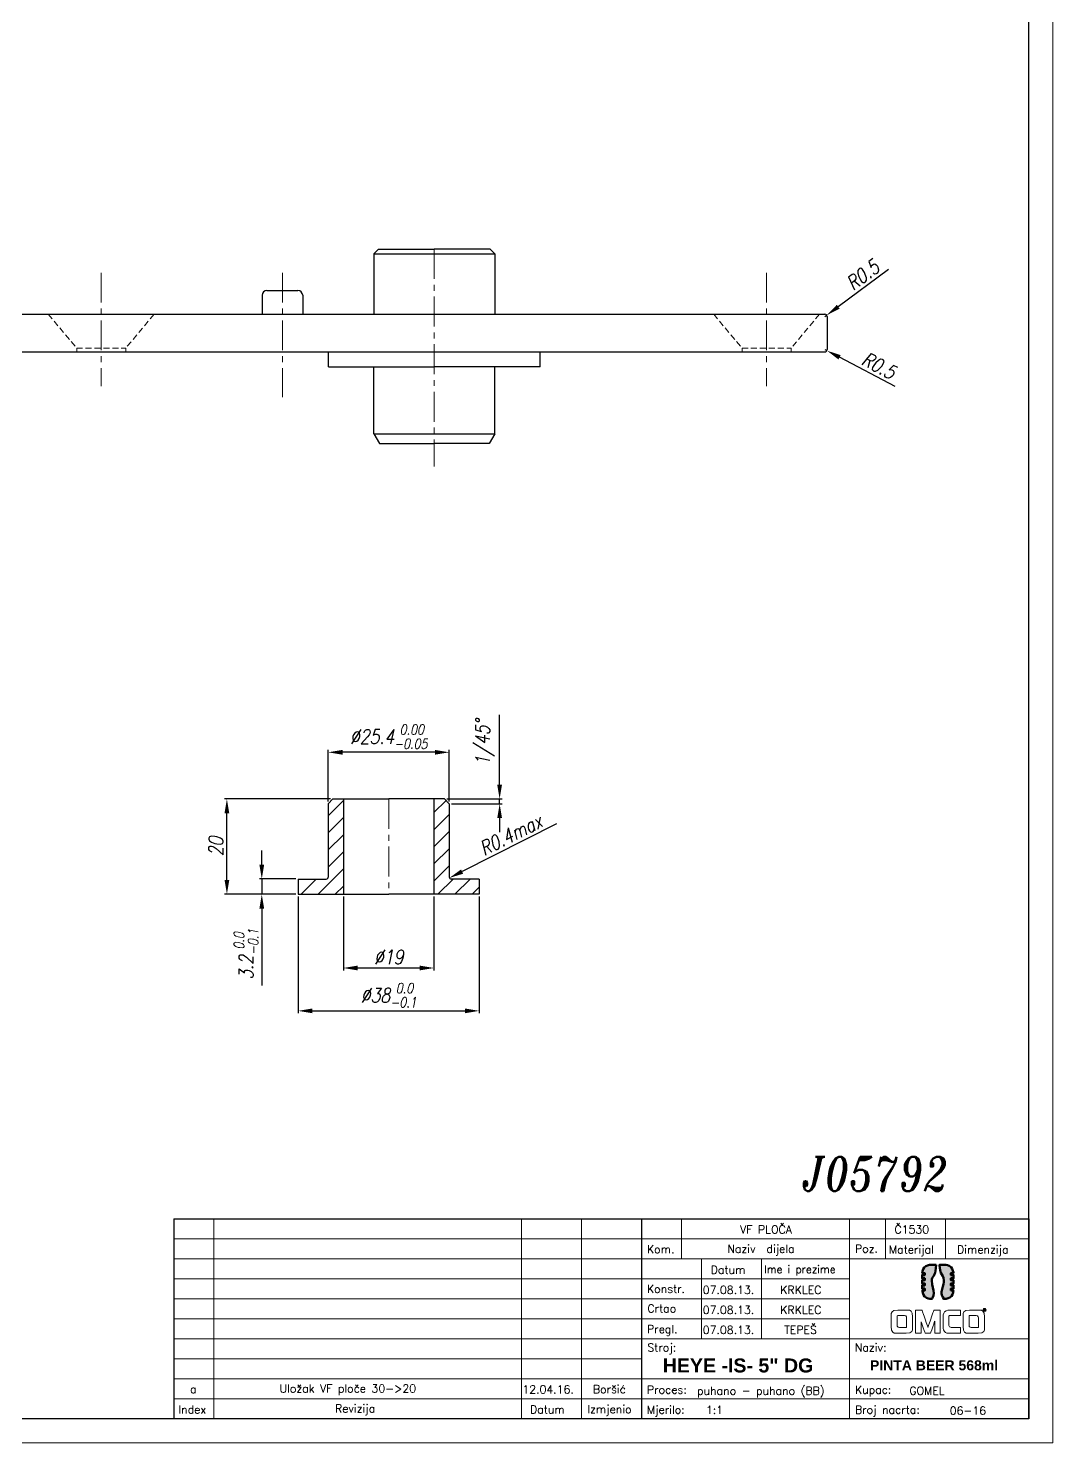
# Model space of a CAD drawing. Header units: millimetres. Extents: x -88 to 586, y 23 to 617.
# Drawn here: x 116.5 to 331.6, y 22.7 to 319.7 of the extents above; entities that cross this region are included whole.
import ezdxf

# ---------------------------------------------------------------- set-up
doc = ezdxf.new("R2010")
doc.units = ezdxf.units.MM
doc.header["$LTSCALE"] = 5
doc.linetypes.add('CENTER', pattern=[2, 1.25, -0.25, 0.25, -0.25])
doc.linetypes.add('HIDDEN', pattern=[0.375, 0.25, -0.125])
doc.layers.get('0').update_dxf_attribs({"linetype": 'CONTINUOUS', "lineweight": 15})
doc.layers.get('DEFPOINTS').update_dxf_attribs({"linetype": 'CONTINUOUS'})
for name, color, linetype, lineweight in [('1', 1, 'CENTER', 15), ('2', 2, 'HIDDEN', 15), ('3', 3, 'CONTINUOUS', 30), ('4', 5, 'CONTINUOUS', 50), ('8', 250, 'CONTINUOUS', 15)]:
    doc.layers.add(name, color=color, linetype=linetype, lineweight=lineweight)
doc.styles.add('ITALICT', font='ITALICT.shx', dxfattribs={"width": 0.8, "height": 3})
doc.styles.add('ROMANS', font='romans.shx')
doc.dimstyles.get("Standard").update_dxf_attribs({"dimtxt": 3, "dimasz": 3, "dimexe": 0.5, "dimexo": 0.5, "dimgap": 0.8, "dimtad": 1, "dimdsep": 46, "dimtxsty": 'ITALICT', "dimcen": 0, "dimadec": 1, "dimazin": 2, "dimtfac": 1, "dimtmove": 0, "dimatfit": 3, "dimfxl": 1, "dimtolj": 1, "dimtzin": 0, "dimarcsym": 0})

# ---------------------------------------------------------------- blocks, each defined once
blk = doc.blocks.new('*D18')
at = {"color": 0, "lineweight": -2, "transparency": 16777216}
for p, q in [((297.15, 269.05), (286.56, 261.22)), ((283.75, 259.14), (284.15, 259.43))]:
    blk.add_line(p, q, dxfattribs=at)
at = {"color": 0, "transparency": 16777216}
blk.add_solid([(286.27, 261.62), (286.86, 260.82), (284.15, 259.43)], dxfattribs=at)
at = {"layer": 'DEFPOINTS', "color": 0, "transparency": 16777216}
for p in [(283.75, 259.14), (284.15, 259.43)]:
    blk.add_point(p, dxfattribs=at)
at = {"color": 0, "transparency": 16777216, "insert": (291.7, 267.87), "char_height": 3, "attachment_point": 5, "rotation": 36.4842, "style": 'ITALICT'}
blk.add_mtext('\\A1;R0.5', dxfattribs=at)
blk = doc.blocks.new('*D19')
at = {"color": 0, "lineweight": -2, "transparency": 16777216}
for p, q in [((283.75, 252.24), (284.19, 252)), ((298.5, 244.47), (286.85, 250.61))]:
    blk.add_line(p, q, dxfattribs=at)
at = {"color": 0, "transparency": 16777216}
blk.add_solid([(287.08, 251.05), (286.61, 250.16), (284.19, 252)], dxfattribs=at)
at = {"layer": 'DEFPOINTS', "color": 0, "transparency": 16777216}
for p in [(283.75, 252.24), (284.19, 252)]:
    blk.add_point(p, dxfattribs=at)
at = {"color": 0, "transparency": 16777216, "insert": (295.07, 248.87), "char_height": 3, "attachment_point": 5, "rotation": 332.2363, "style": 'ITALICT'}
blk.add_mtext('\\A1;R0.5', dxfattribs=at)
blk = doc.blocks.new('*D36')
at = {"color": 0, "lineweight": -2, "transparency": 16777216}
for p, q in [((179.49, 157.36), (179.49, 168.16)), ((201.89, 167.66), (182.49, 167.66)), ((204.89, 157.36), (204.89, 168.16))]:
    blk.add_line(p, q, dxfattribs=at)
at = {"color": 0, "transparency": 16777216}
for points in [[(182.49, 168.16), (182.49, 167.16), (179.49, 167.66)], [(201.89, 168.16), (201.89, 167.16), (204.89, 167.66)]]:
    blk.add_solid(points, dxfattribs=at)
at = {"layer": 'DEFPOINTS', "color": 0, "transparency": 16777216}
for p in [(179.49, 167.66), (179.49, 156.86), (204.89, 156.86)]:
    blk.add_point(p, dxfattribs=at)
at = {"color": 0, "transparency": 16777216, "insert": (192.19, 170.95), "char_height": 3, "attachment_point": 5, "style": 'ITALICT'}
blk.add_mtext('\\A1;%%c25.4{}{\\H0.71x;\\C3;\\S 0.00^ -0.05;}', dxfattribs=at)
blk = doc.blocks.new('*D37')
at = {"color": 0, "lineweight": -2, "transparency": 16777216}
for p, q in [((165.54, 144.06), (165.54, 147.06)), ((172.69, 141.06), (165.04, 141.06)), ((165.54, 141.06), (165.54, 137.86)), ((172.69, 137.86), (165.04, 137.86)), ((165.54, 134.86), (165.54, 118.67))]:
    blk.add_line(p, q, dxfattribs=at)
at = {"color": 0, "transparency": 16777216}
for points in [[(165.04, 144.06), (166.04, 144.06), (165.54, 141.06)], [(165.04, 134.86), (166.04, 134.86), (165.54, 137.86)]]:
    blk.add_solid(points, dxfattribs=at)
at = {"layer": 'DEFPOINTS', "color": 0, "transparency": 16777216}
for p in [(173.19, 141.06), (165.54, 137.86), (173.19, 137.86)]:
    blk.add_point(p, dxfattribs=at)
at = {"color": 0, "transparency": 16777216, "insert": (162.26, 125.26), "char_height": 3, "attachment_point": 5, "rotation": 90, "style": 'ITALICT'}
blk.add_mtext('\\A1;3.2{}{\\H0.71x;\\C3;\\S 0.0^ -0.1;}', dxfattribs=at)
blk = doc.blocks.new('*D38')
at = {"color": 0, "lineweight": -2, "transparency": 16777216}
for p, q in [((179.99, 157.86), (157.72, 157.86)), ((158.22, 140.86), (158.22, 154.86)), ((172.69, 137.86), (157.72, 137.86))]:
    blk.add_line(p, q, dxfattribs=at)
at = {"color": 0, "transparency": 16777216}
for points in [[(157.72, 154.86), (158.72, 154.86), (158.22, 157.86)], [(157.72, 140.86), (158.72, 140.86), (158.22, 137.86)]]:
    blk.add_solid(points, dxfattribs=at)
at = {"layer": 'DEFPOINTS', "color": 0, "transparency": 16777216}
for p in [(158.22, 157.86), (180.49, 157.86), (173.19, 137.86)]:
    blk.add_point(p, dxfattribs=at)
at = {"color": 0, "transparency": 16777216, "insert": (155.92, 147.86), "char_height": 3, "attachment_point": 5, "rotation": 90, "style": 'ITALICT'}
blk.add_mtext('\\A1;20', dxfattribs=at)
blk = doc.blocks.new('*D39')
at = {"color": 0, "lineweight": -2, "transparency": 16777216}
for p, q in [((182.69, 137.36), (182.69, 121.87)), ((201.69, 137.36), (201.69, 121.87)), ((185.69, 122.37), (198.69, 122.37))]:
    blk.add_line(p, q, dxfattribs=at)
at = {"color": 0, "transparency": 16777216}
for points in [[(185.69, 122.87), (185.69, 121.87), (182.69, 122.37)], [(198.69, 122.87), (198.69, 121.87), (201.69, 122.37)]]:
    blk.add_solid(points, dxfattribs=at)
at = {"layer": 'DEFPOINTS', "color": 0, "transparency": 16777216}
for p in [(182.69, 137.86), (201.69, 137.86), (201.69, 122.37)]:
    blk.add_point(p, dxfattribs=at)
at = {"color": 0, "transparency": 16777216, "insert": (192.19, 124.67), "char_height": 3, "attachment_point": 5, "style": 'ITALICT'}
blk.add_mtext('\\A1;%%c19', dxfattribs=at)
blk = doc.blocks.new('*D40')
at = {"color": 0, "lineweight": -2, "transparency": 16777216}
for p, q in [((173.19, 137.36), (173.19, 112.87)), ((211.19, 137.36), (211.19, 112.87)), ((176.19, 113.37), (208.19, 113.37))]:
    blk.add_line(p, q, dxfattribs=at)
at = {"color": 0, "transparency": 16777216}
for points in [[(176.19, 113.87), (176.19, 112.87), (173.19, 113.37)], [(208.19, 113.87), (208.19, 112.87), (211.19, 113.37)]]:
    blk.add_solid(points, dxfattribs=at)
at = {"layer": 'DEFPOINTS', "color": 0, "transparency": 16777216}
for p in [(173.19, 137.86), (211.19, 137.86), (211.19, 113.37)]:
    blk.add_point(p, dxfattribs=at)
at = {"color": 0, "transparency": 16777216, "insert": (192.19, 116.65), "char_height": 3, "attachment_point": 5, "style": 'ITALICT'}
blk.add_mtext('\\A1;%%c38{}{\\H0.71x;\\C3;\\S 0.0^ -0.1;}', dxfattribs=at)
blk = doc.blocks.new('*D41')
at = {"color": 0, "lineweight": -2, "transparency": 16777216}
for p, q in [((215.48, 160.86), (215.48, 175.51)), ((204.39, 157.86), (215.98, 157.86)), ((215.48, 156.86), (215.48, 157.86)), ((205.39, 156.86), (215.98, 156.86)), ((215.48, 153.86), (215.48, 150.86))]:
    blk.add_line(p, q, dxfattribs=at)
at = {"color": 0, "transparency": 16777216}
for points in [[(214.98, 160.86), (215.98, 160.86), (215.48, 157.86)], [(214.98, 153.86), (215.98, 153.86), (215.48, 156.86)]]:
    blk.add_solid(points, dxfattribs=at)
at = {"layer": 'DEFPOINTS', "color": 0, "transparency": 16777216}
for p in [(203.89, 157.86), (215.48, 157.86), (204.89, 156.86)]:
    blk.add_point(p, dxfattribs=at)
at = {"color": 0, "transparency": 16777216, "insert": (212.39, 169.68), "char_height": 3, "attachment_point": 5, "rotation": 90, "style": 'ITALICT'}
blk.add_mtext('\\A1;1/45° ', dxfattribs=at)
blk = doc.blocks.new('*D42')
at = {"color": 0, "lineweight": -2, "transparency": 16777216}
blk.add_line((227.43, 152.63), (207.61, 142.63), dxfattribs=at)
at = {"color": 0, "transparency": 16777216}
blk.add_solid([(207.39, 143.07), (207.84, 142.18), (204.93, 141.28)], dxfattribs=at)
at = {"layer": 'DEFPOINTS', "color": 0, "transparency": 16777216}
for p in [(204.93, 141.28), (205.29, 141.46)]:
    blk.add_point(p, dxfattribs=at)
at = {"color": 0, "transparency": 16777216, "insert": (217.82, 150.36), "char_height": 3, "attachment_point": 5, "rotation": 26.7892, "style": 'ITALICT'}
blk.add_mtext('\\A1;R0.4max', dxfattribs=at)

msp = doc.modelspace()

# ---------------------------------------------------------------- hatches: boundary and pattern name
at = {"layer": '4'}
h = msp.add_hatch(color=142, dxfattribs=at)
edge = h.paths.add_edge_path()
edge.add_spline(control_points=[(304.209, 54.624), (304.209, 54.624), (304.209, 54.624), (304.209, 54.624), (304.209, 54.624), (304.396, 52.97), (305.857, 52.884), (306.073, 52.884), (306.073, 52.884), (306.073, 52.884), (306.236, 52.884), (306.236, 52.884), (306.236, 52.884), (307.003, 53.988), (306.23, 55.596), (306.23, 56.746), (306.23, 56.746), (306.23, 57.649), (307.025, 57.891), (307.112, 60.057), (307.112, 60.057), (306.195, 60.057), (306.195, 60.057), (306.195, 60.057), (304.647, 60.057), (304.294, 58.863), (304.213, 58.318)], knot_values=[0.8095238, 0.8095238, 0.8095238, 0.8095238, 0.8095238, 0.8095238, 0.8095238, 0.8095238, 0.8571429, 0.8571429, 0.8571429, 0.8571429, 0.9047619, 0.9047619, 0.9047619, 0.9047619, 0.952381, 0.952381, 0.952381, 0.952381, 1, 1, 1, 1.047619, 1.047619, 1.047619, 1.047619, 1.0952381, 1.0952381, 1.0952381, 1.0952381], degree=3, periodic=0)
edge.add_spline(control_points=[(304.213, 58.318), (304.213, 58.318), (304.738, 58.318), (304.738, 58.318)], knot_values=[0.0952381, 0.0952381, 0.0952381, 0.0952381, 0.1428571, 0.1428571, 0.1428571, 0.1428571], degree=3, periodic=0)
edge.add_spline(control_points=[(304.738, 58.318), (304.738, 58.318), (304.738, 58.318), (304.738, 58.318), (304.738, 58.318), (304.738, 58.318), (304.738, 57.878), (304.738, 57.878)], knot_values=[0.1428571, 0.1428571, 0.1428571, 0.1428571, 0.1428571, 0.1428571, 0.1428571, 0.1428571, 0.1904762, 0.1904762, 0.1904762, 0.1904762], degree=3, periodic=0)
edge.add_spline(control_points=[(304.738, 57.878), (304.738, 57.878), (304.738, 57.878), (304.738, 57.878), (304.738, 57.878), (304.738, 57.878), (304.189, 57.878), (304.189, 57.878)], knot_values=[0.1904762, 0.1904762, 0.1904762, 0.1904762, 0.1904762, 0.1904762, 0.1904762, 0.1904762, 0.2380952, 0.2380952, 0.2380952, 0.2380952], degree=3, periodic=0)
edge.add_spline(control_points=[(304.189, 57.878), (304.189, 57.878), (304.189, 57.878), (304.189, 57.878), (304.189, 57.878), (304.189, 57.878), (304.189, 57.233), (304.189, 57.233)], knot_values=[0.2380952, 0.2380952, 0.2380952, 0.2380952, 0.2380952, 0.2380952, 0.2380952, 0.2380952, 0.2857143, 0.2857143, 0.2857143, 0.2857143], degree=3, periodic=0)
edge.add_spline(control_points=[(304.189, 57.233), (304.189, 57.233), (304.189, 57.233), (304.189, 57.233), (304.189, 57.233), (304.189, 57.233), (304.738, 57.233), (304.738, 57.233)], knot_values=[0.2857143, 0.2857143, 0.2857143, 0.2857143, 0.2857143, 0.2857143, 0.2857143, 0.2857143, 0.3333333, 0.3333333, 0.3333333, 0.3333333], degree=3, periodic=0)
edge.add_spline(control_points=[(304.738, 57.233), (304.738, 57.233), (304.738, 57.233), (304.738, 57.233), (304.738, 57.233), (304.738, 57.233), (304.738, 56.794), (304.738, 56.794)], knot_values=[0.3333333, 0.3333333, 0.3333333, 0.3333333, 0.3333333, 0.3333333, 0.3333333, 0.3333333, 0.3809524, 0.3809524, 0.3809524, 0.3809524], degree=3, periodic=0)
edge.add_spline(control_points=[(304.738, 56.794), (304.738, 56.794), (304.738, 56.794), (304.738, 56.794), (304.738, 56.794), (304.738, 56.794), (304.189, 56.794), (304.189, 56.794)], knot_values=[0.3809524, 0.3809524, 0.3809524, 0.3809524, 0.3809524, 0.3809524, 0.3809524, 0.3809524, 0.4285714, 0.4285714, 0.4285714, 0.4285714], degree=3, periodic=0)
edge.add_spline(control_points=[(304.189, 56.794), (304.189, 56.794), (304.189, 56.794), (304.189, 56.794), (304.189, 56.794), (304.189, 56.794), (304.189, 56.148), (304.189, 56.148)], knot_values=[0.4285714, 0.4285714, 0.4285714, 0.4285714, 0.4285714, 0.4285714, 0.4285714, 0.4285714, 0.4761905, 0.4761905, 0.4761905, 0.4761905], degree=3, periodic=0)
edge.add_spline(control_points=[(304.189, 56.148), (304.189, 56.148), (304.189, 56.148), (304.189, 56.148), (304.189, 56.148), (304.189, 56.148), (304.738, 56.148), (304.738, 56.148)], knot_values=[0.4761905, 0.4761905, 0.4761905, 0.4761905, 0.4761905, 0.4761905, 0.4761905, 0.4761905, 0.5238095, 0.5238095, 0.5238095, 0.5238095], degree=3, periodic=0)
edge.add_spline(control_points=[(304.738, 56.148), (304.738, 56.148), (304.738, 56.148), (304.738, 56.148), (304.738, 56.148), (304.738, 56.148), (304.738, 55.709), (304.738, 55.709)], knot_values=[0.5238095, 0.5238095, 0.5238095, 0.5238095, 0.5238095, 0.5238095, 0.5238095, 0.5238095, 0.5714286, 0.5714286, 0.5714286, 0.5714286], degree=3, periodic=0)
edge.add_spline(control_points=[(304.738, 55.709), (304.738, 55.709), (304.738, 55.709), (304.738, 55.709), (304.738, 55.709), (304.738, 55.709), (304.189, 55.709), (304.189, 55.709)], knot_values=[0.5714286, 0.5714286, 0.5714286, 0.5714286, 0.5714286, 0.5714286, 0.5714286, 0.5714286, 0.6190476, 0.6190476, 0.6190476, 0.6190476], degree=3, periodic=0)
edge.add_spline(control_points=[(304.189, 55.709), (304.189, 55.709), (304.189, 55.709), (304.189, 55.709), (304.189, 55.709), (304.189, 55.709), (304.189, 55.063), (304.189, 55.063)], knot_values=[0.6190476, 0.6190476, 0.6190476, 0.6190476, 0.6190476, 0.6190476, 0.6190476, 0.6190476, 0.6666667, 0.6666667, 0.6666667, 0.6666667], degree=3, periodic=0)
edge.add_spline(control_points=[(304.189, 55.063), (304.189, 55.063), (304.189, 55.063), (304.189, 55.063), (304.189, 55.063), (304.189, 55.063), (304.738, 55.063), (304.738, 55.063)], knot_values=[0.6666667, 0.6666667, 0.6666667, 0.6666667, 0.6666667, 0.6666667, 0.6666667, 0.6666667, 0.7142857, 0.7142857, 0.7142857, 0.7142857], degree=3, periodic=0)
edge.add_spline(control_points=[(304.738, 55.063), (304.738, 55.063), (304.738, 55.063), (304.738, 55.063), (304.738, 55.063), (304.738, 55.063), (304.738, 54.624), (304.738, 54.624)], knot_values=[0.7142857, 0.7142857, 0.7142857, 0.7142857, 0.7142857, 0.7142857, 0.7142857, 0.7142857, 0.7619048, 0.7619048, 0.7619048, 0.7619048], degree=3, periodic=0)
edge.add_spline(control_points=[(304.738, 54.624), (304.738, 54.624), (304.738, 54.624), (304.738, 54.624), (304.738, 54.624), (304.738, 54.624), (304.209, 54.624), (304.209, 54.624)], knot_values=[0.7619048, 0.7619048, 0.7619048, 0.7619048, 0.7619048, 0.7619048, 0.7619048, 0.7619048, 0.8095238, 0.8095238, 0.8095238, 0.8095238], degree=3, periodic=0)
h = msp.add_hatch(color=253, dxfattribs=at)
edge = h.paths.add_edge_path()
edge.add_spline(control_points=[(310.23, 56.148), (310.23, 56.148), (310.23, 56.148), (310.23, 56.148), (310.23, 56.148), (310.23, 56.148), (310.779, 56.148), (310.779, 56.148)], knot_values=[0.2380952, 0.2380952, 0.2380952, 0.2380952, 0.2380952, 0.2380952, 0.2380952, 0.2380952, 0.2857143, 0.2857143, 0.2857143, 0.2857143], degree=3, periodic=0)
edge.add_spline(control_points=[(310.779, 56.148), (310.779, 56.148), (310.779, 56.148), (310.779, 56.148), (310.779, 56.148), (310.779, 56.148), (310.779, 56.794), (310.779, 56.794)], knot_values=[0.2857143, 0.2857143, 0.2857143, 0.2857143, 0.2857143, 0.2857143, 0.2857143, 0.2857143, 0.3333333, 0.3333333, 0.3333333, 0.3333333], degree=3, periodic=0)
edge.add_spline(control_points=[(310.779, 56.794), (310.779, 56.794), (310.779, 56.794), (310.779, 56.794), (310.779, 56.794), (310.779, 56.794), (310.23, 56.794), (310.23, 56.794)], knot_values=[0.3333333, 0.3333333, 0.3333333, 0.3333333, 0.3333333, 0.3333333, 0.3333333, 0.3333333, 0.3809524, 0.3809524, 0.3809524, 0.3809524], degree=3, periodic=0)
edge.add_spline(control_points=[(310.23, 56.794), (310.23, 56.794), (310.23, 56.794), (310.23, 56.794), (310.23, 56.794), (310.23, 56.794), (310.23, 57.233), (310.23, 57.233)], knot_values=[0.3809524, 0.3809524, 0.3809524, 0.3809524, 0.3809524, 0.3809524, 0.3809524, 0.3809524, 0.4285714, 0.4285714, 0.4285714, 0.4285714], degree=3, periodic=0)
edge.add_spline(control_points=[(310.23, 57.233), (310.23, 57.233), (310.23, 57.233), (310.23, 57.233), (310.23, 57.233), (310.23, 57.233), (310.779, 57.233), (310.779, 57.233)], knot_values=[0.4285714, 0.4285714, 0.4285714, 0.4285714, 0.4285714, 0.4285714, 0.4285714, 0.4285714, 0.4761905, 0.4761905, 0.4761905, 0.4761905], degree=3, periodic=0)
edge.add_spline(control_points=[(310.779, 57.233), (310.779, 57.233), (310.779, 57.233), (310.779, 57.233), (310.779, 57.233), (310.779, 57.233), (310.779, 57.878), (310.779, 57.878)], knot_values=[0.4761905, 0.4761905, 0.4761905, 0.4761905, 0.4761905, 0.4761905, 0.4761905, 0.4761905, 0.5238095, 0.5238095, 0.5238095, 0.5238095], degree=3, periodic=0)
edge.add_spline(control_points=[(310.779, 57.878), (310.779, 57.878), (310.779, 57.878), (310.779, 57.878), (310.779, 57.878), (310.779, 57.878), (310.23, 57.878), (310.23, 57.878)], knot_values=[0.5238095, 0.5238095, 0.5238095, 0.5238095, 0.5238095, 0.5238095, 0.5238095, 0.5238095, 0.5714286, 0.5714286, 0.5714286, 0.5714286], degree=3, periodic=0)
edge.add_spline(control_points=[(310.23, 57.878), (310.23, 57.878), (310.23, 57.878), (310.23, 57.878), (310.23, 57.878), (310.23, 57.878), (310.23, 58.318), (310.23, 58.318)], knot_values=[0.5714286, 0.5714286, 0.5714286, 0.5714286, 0.5714286, 0.5714286, 0.5714286, 0.5714286, 0.6190476, 0.6190476, 0.6190476, 0.6190476], degree=3, periodic=0)
edge.add_spline(control_points=[(310.23, 58.318), (310.23, 58.318), (310.23, 58.318), (310.23, 58.318), (310.23, 58.318), (310.23, 58.318), (310.757, 58.318), (310.757, 58.318)], knot_values=[0.6190476, 0.6190476, 0.6190476, 0.6190476, 0.6190476, 0.6190476, 0.6190476, 0.6190476, 0.6666667, 0.6666667, 0.6666667, 0.6666667], degree=3, periodic=0)
edge.add_spline(control_points=[(310.757, 58.318), (310.757, 58.318), (310.757, 58.318), (310.757, 58.318), (310.757, 58.318), (310.564, 59.961), (309.11, 60.057), (308.894, 60.057), (308.894, 60.057), (308.894, 60.057), (307.855, 60.057), (307.855, 60.057)], knot_values=[0.6666667, 0.6666667, 0.6666667, 0.6666667, 0.6666667, 0.6666667, 0.6666667, 0.6666667, 0.7142857, 0.7142857, 0.7142857, 0.7142857, 0.7619048, 0.7619048, 0.7619048, 0.7619048], degree=3, periodic=0)
edge.add_spline(control_points=[(307.855, 60.057), (307.855, 60.057), (307.855, 60.057), (307.855, 60.057), (307.855, 60.057), (307.942, 57.891), (308.738, 57.649), (308.738, 56.746), (308.738, 56.746), (308.738, 55.596), (307.965, 53.988), (308.732, 52.884), (308.732, 52.884), (308.732, 52.884), (308.785, 52.884), (308.785, 52.884), (308.785, 52.884), (310.333, 52.884), (310.679, 54.079), (310.756, 54.624)], knot_values=[0.7619048, 0.7619048, 0.7619048, 0.7619048, 0.7619048, 0.7619048, 0.7619048, 0.7619048, 0.8095238, 0.8095238, 0.8095238, 0.8095238, 0.8571429, 0.8571429, 0.8571429, 0.8571429, 0.9047619, 0.9047619, 0.9047619, 0.9047619, 0.952381, 0.952381, 0.952381, 0.952381], degree=3, periodic=0)
edge.add_spline(control_points=[(310.756, 54.624), (310.756, 54.624), (310.23, 54.624), (310.23, 54.624), (310.23, 54.624), (310.23, 55.063), (310.23, 55.063)], knot_values=[0.952381, 0.952381, 0.952381, 0.952381, 1, 1, 1, 1.047619, 1.047619, 1.047619, 1.047619], degree=3, periodic=0)
edge.add_spline(control_points=[(310.23, 55.063), (310.23, 55.063), (310.23, 55.063), (310.23, 55.063), (310.23, 55.063), (310.23, 55.063), (310.779, 55.063), (310.779, 55.063)], knot_values=[0.047619, 0.047619, 0.047619, 0.047619, 0.047619, 0.047619, 0.047619, 0.047619, 0.0952381, 0.0952381, 0.0952381, 0.0952381], degree=3, periodic=0)
edge.add_spline(control_points=[(310.779, 55.063), (310.779, 55.063), (310.779, 55.063), (310.779, 55.063), (310.779, 55.063), (310.779, 55.063), (310.779, 55.709), (310.779, 55.709)], knot_values=[0.0952381, 0.0952381, 0.0952381, 0.0952381, 0.0952381, 0.0952381, 0.0952381, 0.0952381, 0.1428571, 0.1428571, 0.1428571, 0.1428571], degree=3, periodic=0)
edge.add_spline(control_points=[(310.779, 55.709), (310.779, 55.709), (310.779, 55.709), (310.779, 55.709), (310.779, 55.709), (310.779, 55.709), (310.23, 55.709), (310.23, 55.709)], knot_values=[0.1428571, 0.1428571, 0.1428571, 0.1428571, 0.1428571, 0.1428571, 0.1428571, 0.1428571, 0.1904762, 0.1904762, 0.1904762, 0.1904762], degree=3, periodic=0)
edge.add_spline(control_points=[(310.23, 55.709), (310.23, 55.709), (310.23, 55.709), (310.23, 55.709), (310.23, 55.709), (310.23, 55.709), (310.23, 56.148), (310.23, 56.148)], knot_values=[0.1904762, 0.1904762, 0.1904762, 0.1904762, 0.1904762, 0.1904762, 0.1904762, 0.1904762, 0.2380952, 0.2380952, 0.2380952, 0.2380952], degree=3, periodic=0)
at = {"layer": '8'}
h = msp.add_hatch(dxfattribs=at)
h.set_pattern_fill('ANSI31', color=256, scale=0.8)
h.paths.add_polyline_path([(182.69, 157.856), (180.49, 157.856), (179.49, 156.856), (179.49, 141.456, -0.4142136), (179.09, 141.056), (173.19, 141.056), (173.19, 137.856), (182.69, 137.856)])
h.paths.add_polyline_path([(201.69, 157.856), (201.69, 137.856), (211.19, 137.856), (211.19, 141.056), (205.29, 141.056, -0.4142136), (204.89, 141.456), (204.89, 156.856), (203.89, 157.856)])

# ---------------------------------------------------------------- linework, layer by layer
at = {"linetype": 'ByBlock'}
for q in [(331.599, 616.69), (331.599, 616.69), (-88.401, 22.69)]:
    msp.add_line((331.599, 22.69), q, dxfattribs=at)
for p, q in [((155.505, 69.69), (155.505, 27.69)), ((220.052, 69.69), (220.052, 27.69)), ((232.652, 69.69), (232.652, 27.69)), ((253.652, 69.69), (253.652, 61.29)), ((288.932, 69.69), (288.932, 27.69)), ((296.492, 69.69), (296.492, 61.29)), ((309.092, 69.69), (309.092, 61.29)), ((147.105, 65.49), (326.599, 65.49)), ((326.599, 61.29), (147.105, 61.29)), ((257.852, 61.29), (257.852, 44.49)), ((270.452, 61.29), (270.452, 44.49)), ((147.105, 57.09), (288.932, 57.09)), ((147.105, 52.89), (288.932, 52.89)), ((147.105, 48.69), (288.932, 48.69)), ((147.105, 44.49), (326.599, 44.49)), ((245.252, 40.29), (147.105, 40.29)), ((147.105, 36.09), (326.599, 36.09)), ((147.105, 31.89), (326.599, 31.89))]:
    msp.add_line(p, q)
for points, knots in [([(300.82, 45.66), (300.82, 45.66), (298.974, 45.66), (298.974, 45.66), (298.974, 45.66), (298.817, 45.66), (297.691, 45.726), (297.691, 47.092), (297.691, 47.092), (297.691, 47.092), (297.691, 49.178), (297.691, 49.178), (297.691, 49.178), (297.691, 49.178), (297.691, 50.544), (299.057, 50.544), (299.057, 50.544), (299.057, 50.544), (300.894, 50.544), (300.894, 50.544), (300.894, 50.544), (301.052, 50.544), (302.177, 50.47), (302.177, 49.104), (302.177, 49.104), (302.177, 49.104), (302.177, 47.026), (302.177, 47.026), (302.177, 47.026), (302.177, 47.026), (302.186, 45.66), (300.82, 45.66)], [0, 0, 0, 0, 0.125, 0.125, 0.125, 0.1875, 0.25, 0.25, 0.25, 0.3125, 0.375, 0.375, 0.375, 0.4375, 0.5, 0.5, 0.5, 0.5625, 0.625, 0.625, 0.625, 0.6875, 0.75, 0.75, 0.75, 0.8125, 0.875, 0.875, 0.875, 0.9375, 1, 1, 1, 1]), ([(306.83, 45.66), (306.83, 45.66), (306.83, 48.218), (306.83, 48.218), (306.83, 48.218), (306.83, 48.218), (305.936, 45.66), (305.936, 45.66), (305.936, 45.66), (305.936, 45.66), (304.86, 45.66), (304.86, 45.66), (304.86, 45.66), (304.86, 45.66), (303.949, 48.102), (303.949, 48.102), (303.949, 48.102), (303.949, 48.102), (303.949, 45.66), (303.949, 45.66), (303.949, 45.66), (303.949, 45.66), (302.798, 45.66), (302.798, 45.66), (302.798, 45.66), (302.798, 45.66), (302.798, 50.544), (302.798, 50.544), (302.798, 50.544), (302.798, 50.544), (304.131, 50.544), (304.131, 50.544), (304.131, 50.544), (304.131, 50.544), (305.414, 46.943), (305.414, 46.943), (305.414, 46.943), (305.414, 46.943), (306.639, 50.544), (306.639, 50.544), (306.639, 50.544), (306.639, 50.544), (307.947, 50.544), (307.947, 50.544), (307.947, 50.544), (307.947, 50.544), (307.947, 45.66), (307.947, 45.66), (307.947, 45.66), (307.947, 45.66), (306.83, 45.66), (306.83, 45.66)], [0, 0, 0, 0, 0.0769231, 0.0769231, 0.0769231, 0.1153846, 0.1538462, 0.1538462, 0.1538462, 0.1923077, 0.2307692, 0.2307692, 0.2307692, 0.2692308, 0.3076923, 0.3076923, 0.3076923, 0.3461538, 0.3846154, 0.3846154, 0.3846154, 0.4230769, 0.4615385, 0.4615385, 0.4615385, 0.5, 0.5384615, 0.5384615, 0.5384615, 0.5769231, 0.6153846, 0.6153846, 0.6153846, 0.6538462, 0.6923077, 0.6923077, 0.6923077, 0.7307692, 0.7692308, 0.7692308, 0.7692308, 0.8076923, 0.8461538, 0.8461538, 0.8461538, 0.8846154, 0.9230769, 0.9230769, 0.9230769, 0.9615385, 1, 1, 1, 1]), ([(312.252, 46.902), (312.252, 46.902), (310.29, 46.902), (310.29, 46.902), (310.29, 46.902), (309.81, 46.902), (309.81, 47.457), (309.81, 47.457), (309.81, 47.457), (309.81, 47.457), (309.81, 49.22), (309.81, 49.22), (309.81, 49.22), (309.81, 49.377), (309.967, 49.385), (309.967, 49.385), (309.967, 49.385), (309.967, 49.385), (312.252, 49.385), (312.252, 49.385), (312.252, 49.385), (312.252, 49.385), (312.252, 50.544), (312.252, 50.544), (312.252, 50.544), (312.252, 50.544), (309.934, 50.544), (309.934, 50.544), (309.934, 50.544), (308.568, 50.544), (308.568, 49.178), (308.568, 49.178), (308.568, 49.178), (308.568, 49.178), (308.568, 47.092), (308.568, 47.092), (308.568, 47.092), (308.568, 45.726), (309.694, 45.66), (309.851, 45.66), (309.851, 45.66), (309.851, 45.66), (312.252, 45.66), (312.252, 45.66), (312.252, 45.66), (312.252, 45.66), (312.252, 46.902), (312.252, 46.902)], [0, 0, 0, 0, 0.0833333, 0.0833333, 0.0833333, 0.125, 0.1666667, 0.1666667, 0.1666667, 0.2083333, 0.25, 0.25, 0.25, 0.2916667, 0.3333333, 0.3333333, 0.3333333, 0.375, 0.4166667, 0.4166667, 0.4166667, 0.4583333, 0.5, 0.5, 0.5, 0.5416667, 0.5833333, 0.5833333, 0.5833333, 0.625, 0.6666667, 0.6666667, 0.6666667, 0.7083333, 0.75, 0.75, 0.75, 0.7916667, 0.8333333, 0.8333333, 0.8333333, 0.875, 0.9166667, 0.9166667, 0.9166667, 0.9583333, 1, 1, 1, 1]), ([(315.919, 45.66), (315.919, 45.66), (314.073, 45.66), (314.073, 45.66), (314.073, 45.66), (313.916, 45.66), (312.79, 45.726), (312.79, 47.092), (312.79, 47.092), (312.79, 47.092), (312.79, 49.178), (312.79, 49.178), (312.79, 49.178), (312.79, 49.178), (312.79, 50.544), (314.156, 50.544), (314.156, 50.544), (314.156, 50.544), (315.994, 50.544), (315.994, 50.544), (315.994, 50.544), (316.151, 50.544), (317.277, 50.47), (317.277, 49.104), (317.277, 49.104), (317.277, 49.104), (317.277, 47.026), (317.277, 47.026), (317.277, 47.026), (317.277, 47.026), (317.285, 45.66), (315.919, 45.66)], [0, 0, 0, 0, 0.125, 0.125, 0.125, 0.1875, 0.25, 0.25, 0.25, 0.3125, 0.375, 0.375, 0.375, 0.4375, 0.5, 0.5, 0.5, 0.5625, 0.625, 0.625, 0.625, 0.6875, 0.75, 0.75, 0.75, 0.8125, 0.875, 0.875, 0.875, 0.9375, 1, 1, 1, 1]), ([(317.296, 50.234), (317.114, 50.234), (316.967, 50.382), (316.967, 50.564), (316.967, 50.564), (316.967, 50.746), (317.114, 50.893), (317.296, 50.893), (317.296, 50.893), (317.478, 50.893), (317.626, 50.745), (317.626, 50.564), (317.626, 50.564), (317.626, 50.382), (317.478, 50.234), (317.296, 50.234)], [0, 0, 0, 0, 0.25, 0.25, 0.25, 0.375, 0.5, 0.5, 0.5, 0.625, 0.75, 0.75, 0.75, 0.875, 1, 1, 1, 1]), ([(317.296, 50.821), (317.155, 50.821), (317.039, 50.705), (317.039, 50.564), (317.039, 50.564), (317.039, 50.423), (317.155, 50.307), (317.296, 50.307), (317.296, 50.307), (317.437, 50.307), (317.553, 50.423), (317.553, 50.564), (317.553, 50.564), (317.553, 50.705), (317.437, 50.821), (317.296, 50.821)], [0, 0, 0, 0, 0.25, 0.25, 0.25, 0.375, 0.5, 0.5, 0.5, 0.625, 0.75, 0.75, 0.75, 0.875, 1, 1, 1, 1]), ([(317.371, 50.507), (317.371, 50.507), (317.439, 50.403), (317.439, 50.403), (317.439, 50.403), (317.439, 50.403), (317.348, 50.403), (317.348, 50.403), (317.348, 50.403), (317.348, 50.403), (317.292, 50.496), (317.292, 50.496), (317.292, 50.496), (317.292, 50.496), (317.255, 50.496), (317.255, 50.496), (317.255, 50.496), (317.255, 50.496), (317.255, 50.403), (317.255, 50.403), (317.255, 50.403), (317.255, 50.403), (317.174, 50.403), (317.174, 50.403), (317.174, 50.403), (317.174, 50.403), (317.174, 50.736), (317.174, 50.736), (317.174, 50.736), (317.174, 50.736), (317.319, 50.736), (317.319, 50.736), (317.319, 50.736), (317.346, 50.736), (317.446, 50.736), (317.446, 50.616), (317.446, 50.616), (317.446, 50.553), (317.408, 50.521), (317.371, 50.507)], [0, 0, 0, 0, 0.1, 0.1, 0.1, 0.15, 0.2, 0.2, 0.2, 0.25, 0.3, 0.3, 0.3, 0.35, 0.4, 0.4, 0.4, 0.45, 0.5, 0.5, 0.5, 0.55, 0.6, 0.6, 0.6, 0.65, 0.7, 0.7, 0.7, 0.75, 0.8, 0.8, 0.8, 0.85, 0.9, 0.9, 0.9, 0.95, 1, 1, 1, 1]), ([(317.298, 50.666), (317.298, 50.666), (317.255, 50.666), (317.255, 50.666), (317.255, 50.666), (317.255, 50.666), (317.255, 50.562), (317.255, 50.562), (317.255, 50.562), (317.255, 50.562), (317.298, 50.562), (317.298, 50.562), (317.298, 50.562), (317.342, 50.562), (317.36, 50.578), (317.36, 50.616), (317.36, 50.616), (317.36, 50.655), (317.342, 50.666), (317.298, 50.666)], [0, 0, 0, 0, 0.2, 0.2, 0.2, 0.3, 0.4, 0.4, 0.4, 0.5, 0.6, 0.6, 0.6, 0.7, 0.8, 0.8, 0.8, 0.9, 1, 1, 1, 1]), ([(300.936, 48.822), (300.936, 48.822), (300.936, 49.385), (300.456, 49.385), (300.456, 49.385), (300.456, 49.385), (299.09, 49.385), (299.09, 49.385), (299.09, 49.385), (299.09, 49.385), (298.932, 49.377), (298.932, 49.22), (298.932, 49.22), (298.932, 49.22), (298.932, 47.457), (298.932, 47.457), (298.932, 47.457), (298.932, 47.457), (298.932, 46.902), (299.413, 46.902), (299.413, 46.902), (299.413, 46.902), (300.778, 46.902), (300.778, 46.902), (300.778, 46.902), (300.778, 46.902), (300.936, 46.902), (300.936, 47.059), (300.936, 47.059), (300.936, 47.059), (300.936, 48.822), (300.936, 48.822)], [0, 0, 0, 0, 0.125, 0.125, 0.125, 0.1875, 0.25, 0.25, 0.25, 0.3125, 0.375, 0.375, 0.375, 0.4375, 0.5, 0.5, 0.5, 0.5625, 0.625, 0.625, 0.625, 0.6875, 0.75, 0.75, 0.75, 0.8125, 0.875, 0.875, 0.875, 0.9375, 1, 1, 1, 1]), ([(316.035, 48.822), (316.035, 48.822), (316.035, 49.385), (315.555, 49.385), (315.555, 49.385), (315.555, 49.385), (314.189, 49.385), (314.189, 49.385), (314.189, 49.385), (314.189, 49.385), (314.032, 49.377), (314.032, 49.22), (314.032, 49.22), (314.032, 49.22), (314.032, 47.457), (314.032, 47.457), (314.032, 47.457), (314.032, 47.457), (314.032, 46.902), (314.512, 46.902), (314.512, 46.902), (314.512, 46.902), (315.878, 46.902), (315.878, 46.902), (315.878, 46.902), (315.878, 46.902), (316.035, 46.902), (316.035, 47.059), (316.035, 47.059), (316.035, 47.059), (316.035, 48.822), (316.035, 48.822)], [0, 0, 0, 0, 0.125, 0.125, 0.125, 0.1875, 0.25, 0.25, 0.25, 0.3125, 0.375, 0.375, 0.375, 0.4375, 0.5, 0.5, 0.5, 0.5625, 0.625, 0.625, 0.625, 0.6875, 0.75, 0.75, 0.75, 0.8125, 0.875, 0.875, 0.875, 0.9375, 1, 1, 1, 1])]:
    msp.add_open_spline(points, degree=3, knots=knots)
at = {"layer": '1'}
for p, q in [((201.762, 273.336), (201.762, 227.675)), ((131.829, 268.34), (131.829, 244.511)), ((169.879, 268.34), (169.879, 242.257)), ((271.529, 268.34), (271.529, 244.511)), ((192.19, 157.856), (192.19, 137.856))]:
    msp.add_line(p, q, dxfattribs=at)
at = {"layer": '2'}
for p, q in [((120.721, 259.636), (126.679, 252.536)), ((142.929, 259.627), (136.979, 252.536)), ((260.421, 259.636), (266.379, 252.536)), ((282.629, 259.627), (276.679, 252.536)), ((126.679, 252.536), (136.979, 252.536)), ((126.679, 252.536), (126.679, 251.736)), ((136.979, 252.536), (136.979, 251.736)), ((266.379, 252.536), (276.679, 252.536)), ((266.379, 252.536), (266.379, 251.736)), ((276.679, 252.536), (276.679, 251.736))]:
    msp.add_line(p, q, dxfattribs=at)
at = {"layer": '3', "linetype": 'ByBlock'}
for q in [(326.599, 611.69), (-68.401, 27.69)]:
    msp.add_line((326.599, 27.69), q, dxfattribs=at)
at = {"layer": '3'}
for p, q in [((189.062, 272.336), (190.062, 273.336)), ((190.062, 273.336), (201.762, 273.336)), ((213.462, 273.336), (201.762, 273.336)), ((214.462, 272.336), (213.462, 273.336)), ((189.062, 272.336), (214.462, 272.336)), ((189.062, 272.336), (189.062, 259.736)), ((214.462, 272.336), (214.462, 259.736)), ((166.629, 264.636), (173.129, 264.636)), ((165.629, 263.636), (165.629, 259.636)), ((174.129, 263.636), (174.129, 259.636)), ((-10.551, 259.636), (283.749, 259.636)), ((284.249, 259.136), (284.249, 252.236)), ((61.979, 251.736), (283.749, 251.736)), ((179.517, 248.576), (179.517, 251.736)), ((224.007, 248.576), (224.007, 251.736)), ((179.517, 248.576), (201.762, 248.576)), ((189.077, 234.536), (189.077, 248.576)), ((224.007, 248.576), (201.762, 248.576)), ((214.447, 234.536), (214.447, 248.576)), ((189.077, 234.536), (201.762, 234.536)), ((189.077, 234.536), (190.232, 232.536)), ((190.232, 232.536), (201.762, 232.536)), ((201.762, 234.536), (214.447, 234.536)), ((213.292, 232.536), (201.762, 232.536)), ((214.447, 234.536), (213.292, 232.536)), ((179.49, 156.856), (180.49, 157.856)), ((180.49, 157.856), (192.19, 157.856)), ((182.69, 157.856), (182.69, 137.856)), ((203.89, 157.856), (192.19, 157.856)), ((201.69, 157.856), (201.69, 137.856)), ((204.89, 156.856), (203.89, 157.856)), ((179.49, 156.856), (179.49, 141.456)), ((204.89, 156.856), (204.89, 141.456)), ((173.189, 141.056), (179.09, 141.056)), ((173.19, 141.056), (173.19, 137.856)), ((211.19, 141.056), (205.29, 141.056)), ((211.19, 141.056), (211.19, 137.856)), ((173.19, 137.856), (192.19, 137.856)), ((211.19, 137.856), (192.19, 137.856)), ((147.105, 69.69), (326.599, 69.69)), ((147.105, 69.69), (147.105, 27.69)), ((245.252, 69.69), (245.252, 27.69)), ((326.599, 69.69), (326.599, 27.69))]:
    msp.add_line(p, q, dxfattribs=at)
for centre, radius, start, end in [((166.629, 263.636), 1, 90, 180), ((173.129, 263.636), 1, 0, 90), ((283.749, 259.136), 0.5, 0, 90), ((283.749, 252.236), 0.5, 270, 360), ((179.09, 141.456), 0.4, 270, 0), ((205.29, 141.456), 0.4, 180, 270)]:
    msp.add_arc(centre, radius, start, end, dxfattribs=at)
at = {"layer": '4', "color": 142}
msp.add_open_spline([(307.112, 60.057), (307.112, 60.057), (306.195, 60.057), (306.195, 60.057), (306.195, 60.057), (304.647, 60.057), (304.294, 58.863), (304.213, 58.318), (304.213, 58.318), (304.213, 58.318), (304.738, 58.318), (304.738, 58.318), (304.738, 58.318), (304.738, 58.318), (304.738, 57.878), (304.738, 57.878), (304.738, 57.878), (304.738, 57.878), (304.189, 57.878), (304.189, 57.878), (304.189, 57.878), (304.189, 57.878), (304.189, 57.233), (304.189, 57.233), (304.189, 57.233), (304.189, 57.233), (304.738, 57.233), (304.738, 57.233), (304.738, 57.233), (304.738, 57.233), (304.738, 56.794), (304.738, 56.794), (304.738, 56.794), (304.738, 56.794), (304.189, 56.794), (304.189, 56.794), (304.189, 56.794), (304.189, 56.794), (304.189, 56.148), (304.189, 56.148), (304.189, 56.148), (304.189, 56.148), (304.738, 56.148), (304.738, 56.148), (304.738, 56.148), (304.738, 56.148), (304.738, 55.709), (304.738, 55.709), (304.738, 55.709), (304.738, 55.709), (304.189, 55.709), (304.189, 55.709), (304.189, 55.709), (304.189, 55.709), (304.189, 55.063), (304.189, 55.063), (304.189, 55.063), (304.189, 55.063), (304.738, 55.063), (304.738, 55.063), (304.738, 55.063), (304.738, 55.063), (304.738, 54.624), (304.738, 54.624), (304.738, 54.624), (304.738, 54.624), (304.209, 54.624), (304.209, 54.624), (304.209, 54.624), (304.396, 52.97), (305.857, 52.884), (306.073, 52.884), (306.073, 52.884), (306.073, 52.884), (306.236, 52.884), (306.236, 52.884), (306.236, 52.884), (307.003, 53.988), (306.23, 55.596), (306.23, 56.746), (306.23, 56.746), (306.23, 57.649), (307.025, 57.891), (307.112, 60.057)], degree=3, knots=[0, 0, 0, 0, 0.047619, 0.047619, 0.047619, 0.0714286, 0.0952381, 0.0952381, 0.0952381, 0.1190476, 0.1428571, 0.1428571, 0.1428571, 0.1666667, 0.1904762, 0.1904762, 0.1904762, 0.2142857, 0.2380952, 0.2380952, 0.2380952, 0.2619048, 0.2857143, 0.2857143, 0.2857143, 0.3095238, 0.3333333, 0.3333333, 0.3333333, 0.3571429, 0.3809524, 0.3809524, 0.3809524, 0.4047619, 0.4285714, 0.4285714, 0.4285714, 0.452381, 0.4761905, 0.4761905, 0.4761905, 0.5, 0.5238095, 0.5238095, 0.5238095, 0.547619, 0.5714286, 0.5714286, 0.5714286, 0.5952381, 0.6190476, 0.6190476, 0.6190476, 0.6428571, 0.6666667, 0.6666667, 0.6666667, 0.6904762, 0.7142857, 0.7142857, 0.7142857, 0.7380952, 0.7619048, 0.7619048, 0.7619048, 0.7857143, 0.8095238, 0.8095238, 0.8095238, 0.8333333, 0.8571429, 0.8571429, 0.8571429, 0.8809524, 0.9047619, 0.9047619, 0.9047619, 0.9285714, 0.952381, 0.952381, 0.952381, 0.9761905, 1, 1, 1, 1], dxfattribs=at)
at = {"layer": '4', "color": 253}
msp.add_open_spline([(310.23, 54.624), (310.23, 54.624), (310.23, 55.063), (310.23, 55.063), (310.23, 55.063), (310.23, 55.063), (310.779, 55.063), (310.779, 55.063), (310.779, 55.063), (310.779, 55.063), (310.779, 55.709), (310.779, 55.709), (310.779, 55.709), (310.779, 55.709), (310.23, 55.709), (310.23, 55.709), (310.23, 55.709), (310.23, 55.709), (310.23, 56.148), (310.23, 56.148), (310.23, 56.148), (310.23, 56.148), (310.779, 56.148), (310.779, 56.148), (310.779, 56.148), (310.779, 56.148), (310.779, 56.794), (310.779, 56.794), (310.779, 56.794), (310.779, 56.794), (310.23, 56.794), (310.23, 56.794), (310.23, 56.794), (310.23, 56.794), (310.23, 57.233), (310.23, 57.233), (310.23, 57.233), (310.23, 57.233), (310.779, 57.233), (310.779, 57.233), (310.779, 57.233), (310.779, 57.233), (310.779, 57.878), (310.779, 57.878), (310.779, 57.878), (310.779, 57.878), (310.23, 57.878), (310.23, 57.878), (310.23, 57.878), (310.23, 57.878), (310.23, 58.318), (310.23, 58.318), (310.23, 58.318), (310.23, 58.318), (310.757, 58.318), (310.757, 58.318), (310.757, 58.318), (310.564, 59.961), (309.11, 60.057), (308.894, 60.057), (308.894, 60.057), (308.894, 60.057), (307.855, 60.057), (307.855, 60.057), (307.855, 60.057), (307.942, 57.891), (308.738, 57.649), (308.738, 56.746), (308.738, 56.746), (308.738, 55.596), (307.965, 53.988), (308.732, 52.884), (308.732, 52.884), (308.732, 52.884), (308.785, 52.884), (308.785, 52.884), (308.785, 52.884), (310.333, 52.884), (310.679, 54.079), (310.756, 54.624), (310.756, 54.624), (310.756, 54.624), (310.23, 54.624), (310.23, 54.624)], degree=3, knots=[0, 0, 0, 0, 0.047619, 0.047619, 0.047619, 0.0714286, 0.0952381, 0.0952381, 0.0952381, 0.1190476, 0.1428571, 0.1428571, 0.1428571, 0.1666667, 0.1904762, 0.1904762, 0.1904762, 0.2142857, 0.2380952, 0.2380952, 0.2380952, 0.2619048, 0.2857143, 0.2857143, 0.2857143, 0.3095238, 0.3333333, 0.3333333, 0.3333333, 0.3571429, 0.3809524, 0.3809524, 0.3809524, 0.4047619, 0.4285714, 0.4285714, 0.4285714, 0.452381, 0.4761905, 0.4761905, 0.4761905, 0.5, 0.5238095, 0.5238095, 0.5238095, 0.547619, 0.5714286, 0.5714286, 0.5714286, 0.5952381, 0.6190476, 0.6190476, 0.6190476, 0.6428571, 0.6666667, 0.6666667, 0.6666667, 0.6904762, 0.7142857, 0.7142857, 0.7142857, 0.7380952, 0.7619048, 0.7619048, 0.7619048, 0.7857143, 0.8095238, 0.8095238, 0.8095238, 0.8333333, 0.8571429, 0.8571429, 0.8571429, 0.8809524, 0.9047619, 0.9047619, 0.9047619, 0.9285714, 0.952381, 0.952381, 0.952381, 0.9761905, 1, 1, 1, 1], dxfattribs=at)

# ---------------------------------------------------------------- texts
at = {"style": 'ITALICT', "width": 0.8}
msp.add_text('J05792', height=7.2, dxfattribs=at).set_placement((279.074, 75.53))
at = {"style": 'ROMANS'}
for s, height, p in [('VF PLOČA', 1.68, (265.971, 66.615)), ('Č1530', 1.68, (298.383, 66.615)), ('Kom.', 1.68, (246.414, 62.47)), ('Naziv  dijela', 1.68, (263.301, 62.561)), ('Poz.', 1.68, (290.09, 62.592)), ('Materijal', 1.68, (297.21, 62.406)), ('Dimenzija', 1.68, (311.523, 62.409)), ('Datum', 1.68, (259.804, 58.157)), ('Ime i prezime', 1.596, (271.031, 58.315)), ('Konstr.', 1.68, (246.416, 54.137)), ('07.08.13.', 1.68, (258.136, 53.943)), ('KRKLEC', 1.68, (274.401, 53.943)), ('Crtao', 1.68, (246.506, 50.035)), ('07.08.13.', 1.68, (258.136, 49.743)), ('KRKLEC', 1.68, (274.401, 49.743)), ('TEPEŠ', 1.68, (275.246, 45.565)), ('Pregl.', 1.68, (246.417, 45.71)), ('07.08.13.', 1.68, (258.136, 45.543)), ('Stroj:', 1.68, (246.495, 41.839)), ('Naziv:', 1.68, (290.069, 41.839)), ('a', 1.68, (150.47, 33.091)), ('Uložak VF ploče 30->20', 1.68, (169.279, 33.228)), ('12.04.16.', 1.68, (220.264, 33.037)), ('Boršić', 1.68, (235.058, 33.085)), ('Proces:', 1.68, (246.409, 32.985)), ('puhano - puhano (BB)', 1.68, (256.929, 32.759)), ('Kupac:', 1.68, (290.091, 32.985)), ('GOMEL', 1.68, (301.501, 32.759)), ('Index', 1.68, (148.042, 28.822)), ('Revizija', 1.68, (180.924, 29.028)), ('Datum', 1.68, (221.868, 28.837)), ('Izmjenio', 1.68, (233.891, 28.885)), ('Mjerilo:', 1.68, (246.409, 28.785)), ('1:1', 1.68, (258.793, 28.721)), ('Broj nacrta:', 1.68, (290.082, 28.783)), ('06-16', 1.68, (309.976, 28.588))]:
    msp.add_text(s, height=height, dxfattribs=at).set_placement(p)
at = {"attachment_point": 1, "style": 'ROMANS'}
for s, insert, char_height, width in [('{\\fArial|b1|i0|c238|p34;HEYE -IS- 5" DG}', (249.726, 40.379), 2.94, 39.07936), ('{\\fArial|b1|i0|c238|p34;PINTA BEER 568ml}', (293.242, 39.995), 2.1, 42.1776)]:
    msp.add_mtext(s, dxfattribs=dict(at, insert=insert, char_height=char_height, width=width))

# ---------------------------------------------------------------- dimensions: what is measured, and where the dimension line sits
for center, mpoint, picture, middle in [((283.749, 259.136), (284.151, 259.434), '*D18', (293.064, 266.025)), ((283.749, 252.236), (284.191, 252.003), '*D19', (294.001, 246.839))]:
    dim = msp.add_radius_dim(center=center, mpoint=mpoint, dimstyle='Standard')
    dim.commit()
    dim.dimension.update_dxf_attribs({"geometry": picture, "text_midpoint": middle})
dim = msp.add_linear_dim(base=(179.49, 167.664), p1=(204.89, 156.856), p2=(179.49, 156.856), text='<>{}{\\H0.71x;\\C3;\\S 0.00^ -0.05;}', dimstyle='Standard', override={"dimpost": '%%c<>', "dimtp": 0, "dimtm": 0.05})
dim.commit()
dim.dimension.update_dxf_attribs({"geometry": '*D36', "text_midpoint": (192.19, 170.949)})
for base, p1, p2, text, override, picture, middle in [((215.48, 157.856), (204.89, 156.856), (203.89, 157.856), '<>/45° ', {"dimarcsym": 1}, '*D41', (212.394, 169.685)), ((165.542, 137.856), (173.189, 141.056), (173.19, 137.856), '<>{}{\\H0.71x;\\C3;\\S 0.0^ -0.1;}', {"dimtp": 0, "dimtm": 0.1, "dimtdec": 1}, '*D37', (162.257, 125.261))]:
    dim = msp.add_linear_dim(base=base, p1=p1, p2=p2, angle=90, text=text, dimstyle='Standard', override=override)
    dim.commit()
    dim.dimension.update_dxf_attribs({"geometry": picture, "text_midpoint": middle})
dim = msp.add_linear_dim(base=(158.217, 157.856), p1=(173.19, 137.856), p2=(180.49, 157.856), angle=90, dimstyle='Standard')
dim.commit()
dim.dimension.update_dxf_attribs({"geometry": '*D38', "text_midpoint": (155.917, 147.856)})
dim = msp.add_radius_dim(center=(205.29, 141.456), mpoint=(204.933, 141.276), text='<>max', dimstyle='Standard', override={"dimarcsym": 1})
dim.commit()
dim.dimension.update_dxf_attribs({"geometry": '*D42', "text_midpoint": (218.858, 148.307), "dimtype": 164})
dim = msp.add_linear_dim(base=(211.19, 113.365), p1=(173.19, 137.856), p2=(211.19, 137.856), text='<>{}{\\H0.71x;\\C3;\\S 0.0^ -0.1;}', dimstyle='Standard', override={"dimpost": '%%c<>', "dimtp": 0, "dimtm": 0.1, "dimtdec": 1, "dimtzin": 0})
dim.commit()
dim.dimension.update_dxf_attribs({"geometry": '*D40', "text_midpoint": (192.19, 113.365), "dimtype": 160})
dim = msp.add_linear_dim(base=(201.69, 122.365), p1=(182.69, 137.856), p2=(201.69, 137.856), dimstyle='Standard', override={"dimpost": '%%c<>', "dimtp": 0, "dimtm": 0.1, "dimtdec": 1, "dimtzin": 0})
dim.commit()
dim.dimension.update_dxf_attribs({"geometry": '*D39', "text_midpoint": (192.19, 124.665)})

doc.saveas('drawing.dxf')
